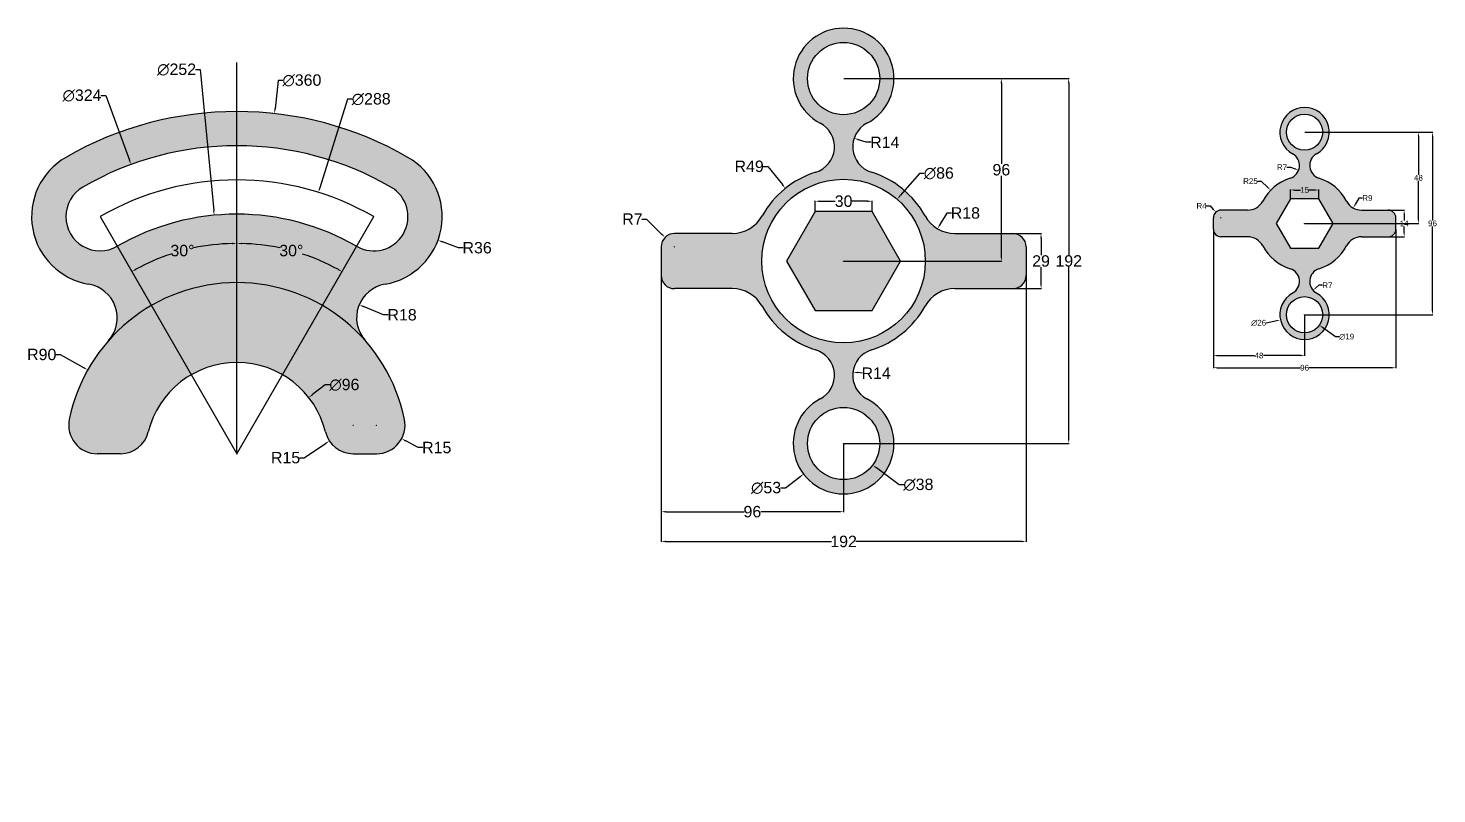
# Model space of a CAD drawing. Header units: inches. Extents: x 97 to 3642, y 3 to 473.
# Drawn here: x 2901 to 3642, y 13 to 415 of the extents above; entities that cross this region are included whole.
import ezdxf

# ---------------------------------------------------------------- set-up
doc = ezdxf.new("R2010")
doc.units = ezdxf.units.IN
doc.header["$MEASUREMENT"] = 0
doc.styles.get("Standard").update_dxf_attribs({"font": 'arial.ttf'})
doc.dimstyles.new('Copy of Standard', dxfattribs={"dimtxt": 6, "dimasz": 2.5, "dimexe": 0.18, "dimexo": 0.0625, "dimgap": 0.09, "dimtad": 0, "dimtih": 1, "dimtoh": 1, "dimdec": 0, "dimzin": 0, "dimdsep": 46, "dimtxsty": 'Standard', "dimcen": 0.09, "dimadec": 0, "dimazin": 0, "dimtfac": 1, "dimtdec": 0, "dimtofl": 0, "dimtmove": 0, "dimatfit": 3, "dimfxl": 1, "dimtolj": 1, "dimtzin": 0, "dimarcsym": 0})
doc.dimstyles.get("Standard").update_dxf_attribs({"dimtxt": 3, "dimasz": 2, "dimexe": 0.18, "dimexo": 0.0625, "dimgap": 0.09, "dimtad": 0, "dimtih": 1, "dimtoh": 1, "dimdec": 0, "dimzin": 0, "dimdsep": 46, "dimtxsty": 'Standard', "dimcen": 0.09, "dimadec": 0, "dimazin": 0, "dimtfac": 1, "dimtdec": 0, "dimtofl": 0, "dimtmove": 0, "dimatfit": 3, "dimfxl": 1, "dimtolj": 1, "dimtzin": 0, "dimarcsym": 0})

# ---------------------------------------------------------------- blocks, each defined once
blk = doc.blocks.new('*D92')
at = {"color": 0, "lineweight": -2, "transparency": 16777216}
for start, end in [(78.18155, 88.70488), (61.29512, 71.77033)]:
    blk.add_arc((3010.37, 191.48), 110.6, start, end, dxfattribs=at)
at = {"color": 0, "transparency": 16777216}
for points in [[(3012.87, 301.64), (3012.88, 302.47), (3010.37, 302.08)], [(3063.7, 288.85), (3063.29, 288.13), (3065.67, 287.26)]]:
    blk.add_solid(points, dxfattribs=at)
at = {"layer": 'Defpoints', "color": 0, "transparency": 16777216}
for p in [(3010.37, 397.23), (3082.37, 316.19), (3048.2, 295.41), (3010.37, 191.48), (3010.37, 191.48)]:
    blk.add_point(p, dxfattribs=at)
at = {"color": 0, "transparency": 16777216, "insert": (3039, 298.31), "char_height": 6, "attachment_point": 5}
blk.add_mtext('\\A1;30°', dxfattribs=at)
blk = doc.blocks.new('*D93')
at = {"color": 0, "lineweight": -2, "transparency": 16777216}
for start, end in [(108.22967, 118.70488), (91.29512, 101.81845)]:
    blk.add_arc((3010.37, 191.48), 110.6, start, end, dxfattribs=at)
at = {"color": 0, "transparency": 16777216}
for points in [[(3007.87, 302.47), (3007.88, 301.64), (3010.37, 302.08)], [(2957.45, 288.13), (2957.05, 288.85), (2955.07, 287.26)]]:
    blk.add_solid(points, dxfattribs=at)
at = {"layer": 'Defpoints', "color": 0, "transparency": 16777216}
for p in [(3010.37, 397.23), (2938.37, 316.19), (2991.17, 300.4), (3010.37, 191.48), (3010.37, 191.48)]:
    blk.add_point(p, dxfattribs=at)
at = {"color": 0, "transparency": 16777216, "insert": (2981.75, 298.31), "char_height": 6, "attachment_point": 5}
blk.add_mtext('\\A1;30°', dxfattribs=at)
blk = doc.blocks.new('*D94')
at = {"color": 0, "lineweight": -2, "transparency": 16777216}
for p, q in [((3032.1, 387.85), (3030.45, 372.87)), ((3034.6, 387.85), (3032.1, 387.85)), ((3010.28, 191.48), (3010.46, 191.48)), ((3010.37, 191.39), (3010.37, 191.57))]:
    blk.add_line(p, q, dxfattribs=at)
at = {"color": 0, "transparency": 16777216}
blk.add_solid([(3030.03, 372.92), (3030.86, 372.83), (3030.17, 370.39)], dxfattribs=at)
at = {"layer": 'Defpoints', "color": 0, "transparency": 16777216}
for p in [(3030.17, 370.39), (2990.57, 12.57)]:
    blk.add_point(p, dxfattribs=at)
at = {"color": 0, "transparency": 16777216, "insert": (3044.58, 387.85), "char_height": 6, "attachment_point": 5}
blk.add_mtext('\\A1;∅360', dxfattribs=at)
blk = doc.blocks.new('*D95')
at = {"color": 0, "lineweight": -2, "transparency": 16777216}
for p, q in [((3068.55, 377.98), (3054, 331.33)), ((3071.05, 377.98), (3068.55, 377.98)), ((3010.28, 191.48), (3010.46, 191.48)), ((3010.37, 191.39), (3010.37, 191.57))]:
    blk.add_line(p, q, dxfattribs=at)
at = {"color": 0, "transparency": 16777216}
blk.add_solid([(3053.6, 331.46), (3054.39, 331.21), (3053.25, 328.95)], dxfattribs=at)
at = {"layer": 'Defpoints', "color": 0, "transparency": 16777216}
for p in [(3053.25, 328.95), (2967.49, 54.01)]:
    blk.add_point(p, dxfattribs=at)
at = {"color": 0, "transparency": 16777216, "insert": (3081.04, 377.98), "char_height": 6, "attachment_point": 5}
blk.add_mtext('\\A1;∅288', dxfattribs=at)
blk = doc.blocks.new('*D96')
at = {"color": 0, "lineweight": -2, "transparency": 16777216}
for p, q in [((2988.6, 393.54), (2991.1, 393.54)), ((2991.1, 393.54), (2998.17, 319.4)), ((3010.28, 191.48), (3010.46, 191.48)), ((3010.37, 191.39), (3010.37, 191.57))]:
    blk.add_line(p, q, dxfattribs=at)
at = {"color": 0, "transparency": 16777216}
blk.add_solid([(2998.59, 319.44), (2997.76, 319.36), (2998.41, 316.91)], dxfattribs=at)
at = {"layer": 'Defpoints', "color": 0, "transparency": 16777216}
for p in [(2998.41, 316.91), (3022.33, 66.05)]:
    blk.add_point(p, dxfattribs=at)
at = {"color": 0, "transparency": 16777216, "insert": (2978.65, 393.54), "char_height": 6, "attachment_point": 5}
blk.add_mtext('\\A1;∅252', dxfattribs=at)
blk = doc.blocks.new('*D97')
at = {"color": 0, "lineweight": -2, "transparency": 16777216}
for p, q in [((2938.87, 379.88), (2941.37, 379.88)), ((2941.37, 379.88), (2953.8, 345.94)), ((3010.28, 191.48), (3010.46, 191.48)), ((3010.37, 191.39), (3010.37, 191.57))]:
    blk.add_line(p, q, dxfattribs=at)
at = {"color": 0, "transparency": 16777216}
blk.add_solid([(2954.19, 346.09), (2953.41, 345.8), (2954.66, 343.6)], dxfattribs=at)
at = {"layer": 'Defpoints', "color": 0, "transparency": 16777216}
for p in [(2954.66, 343.6), (3066.08, 39.36)]:
    blk.add_point(p, dxfattribs=at)
at = {"color": 0, "transparency": 16777216, "insert": (2928.9, 379.88), "char_height": 6, "attachment_point": 5}
blk.add_mtext('\\A1;∅324', dxfattribs=at)
blk = doc.blocks.new('*D98')
at = {"color": 0, "lineweight": -2, "transparency": 16777216}
for p, q in [((3056.78, 227.71), (3050.18, 222.55)), ((3059.28, 227.71), (3056.78, 227.71)), ((3010.28, 191.48), (3010.46, 191.48)), ((3010.37, 191.39), (3010.37, 191.57))]:
    blk.add_line(p, q, dxfattribs=at)
at = {"color": 0, "transparency": 16777216}
blk.add_solid([(3049.92, 222.88), (3050.43, 222.23), (3048.21, 221.02)], dxfattribs=at)
at = {"layer": 'Defpoints', "color": 0, "transparency": 16777216}
for p in [(3048.21, 221.02), (2972.54, 161.94)]:
    blk.add_point(p, dxfattribs=at)
at = {"color": 0, "transparency": 16777216, "insert": (3066.93, 227.71), "char_height": 6, "attachment_point": 5}
blk.add_mtext('\\A1;∅96', dxfattribs=at)
blk = doc.blocks.new('*D99')
at = {"color": 0, "lineweight": -2, "transparency": 16777216}
for p, q in [((3082.28, 316.19), (3082.46, 316.19)), ((3082.37, 316.1), (3082.37, 316.28)), ((3127.01, 299.81), (3118.52, 302.93)), ((3129.51, 299.81), (3127.01, 299.81))]:
    blk.add_line(p, q, dxfattribs=at)
at = {"color": 0, "transparency": 16777216}
blk.add_solid([(3118.66, 303.32), (3118.37, 302.54), (3116.17, 303.79)], dxfattribs=at)
at = {"layer": 'Defpoints', "color": 0, "transparency": 16777216}
for p in [(3082.37, 316.19), (3116.17, 303.79)]:
    blk.add_point(p, dxfattribs=at)
at = {"color": 0, "transparency": 16777216, "insert": (3136.77, 299.81), "char_height": 6, "attachment_point": 5}
blk.add_mtext('\\A1;R36', dxfattribs=at)
blk = doc.blocks.new('*D100')
at = {"color": 0, "lineweight": -2, "transparency": 16777216}
for p, q in [((3087.53, 264.52), (3077.03, 268.86)), ((3090.03, 264.52), (3087.53, 264.52))]:
    blk.add_line(p, q, dxfattribs=at)
at = {"color": 0, "transparency": 16777216}
blk.add_solid([(3077.19, 269.25), (3076.87, 268.48), (3074.72, 269.82)], dxfattribs=at)
at = {"layer": 'Defpoints', "color": 0, "transparency": 16777216}
for p in [(3074.72, 269.82), (3091.35, 262.94)]:
    blk.add_point(p, dxfattribs=at)
at = {"color": 0, "transparency": 16777216, "insert": (3097.29, 264.52), "char_height": 6, "attachment_point": 5}
blk.add_mtext('\\A1;R18', dxfattribs=at)
blk = doc.blocks.new('*D101')
at = {"color": 0, "lineweight": -2, "transparency": 16777216}
for p, q in [((3083.77, 206.48), (3083.95, 206.48)), ((3083.86, 206.39), (3083.86, 206.57)), ((3105.75, 194.69), (3099.27, 198.18)), ((3108.25, 194.69), (3105.75, 194.69))]:
    blk.add_line(p, q, dxfattribs=at)
at = {"color": 0, "transparency": 16777216}
blk.add_solid([(3099.46, 198.55), (3099.07, 197.82), (3097.06, 199.37)], dxfattribs=at)
at = {"layer": 'Defpoints', "color": 0, "transparency": 16777216}
for p in [(3083.86, 206.48), (3097.06, 199.37)]:
    blk.add_point(p, dxfattribs=at)
at = {"color": 0, "transparency": 16777216, "insert": (3115.53, 194.69), "char_height": 6, "attachment_point": 5}
blk.add_mtext('\\A1;R15', dxfattribs=at)
blk = doc.blocks.new('*D102')
at = {"color": 0, "lineweight": -2, "transparency": 16777216}
for p, q in [((3071.47, 206.48), (3071.65, 206.48)), ((3071.56, 206.39), (3071.56, 206.57)), ((3045.77, 189.38), (3056.97, 196.81)), ((3043.27, 189.38), (3045.77, 189.38))]:
    blk.add_line(p, q, dxfattribs=at)
at = {"color": 0, "transparency": 16777216}
blk.add_solid([(3056.74, 197.16), (3057.2, 196.46), (3059.06, 198.19)], dxfattribs=at)
at = {"layer": 'Defpoints', "color": 0, "transparency": 16777216}
for p in [(3071.56, 206.48), (3059.06, 198.19)]:
    blk.add_point(p, dxfattribs=at)
at = {"color": 0, "transparency": 16777216, "insert": (3035.99, 189.38), "char_height": 6, "attachment_point": 5}
blk.add_mtext('\\A1;R15', dxfattribs=at)
blk = doc.blocks.new('*D103')
at = {"color": 0, "lineweight": -2, "transparency": 16777216}
for p, q in [((2914.95, 243.65), (2917.45, 243.65)), ((2917.45, 243.65), (2929.71, 236.76)), ((3010.28, 191.48), (3010.46, 191.48)), ((3010.37, 191.39), (3010.37, 191.57))]:
    blk.add_line(p, q, dxfattribs=at)
at = {"color": 0, "transparency": 16777216}
blk.add_solid([(2929.92, 237.13), (2929.51, 236.4), (2931.89, 235.54)], dxfattribs=at)
at = {"layer": 'Defpoints', "color": 0, "transparency": 16777216}
for p in [(2931.89, 235.54), (3010.37, 191.48)]:
    blk.add_point(p, dxfattribs=at)
at = {"color": 0, "transparency": 16777216, "insert": (2907.7, 243.65), "char_height": 6, "attachment_point": 5}
blk.add_mtext('\\A1;R90', dxfattribs=at)
blk = doc.blocks.new('*D104')
at = {"color": 0, "lineweight": -2, "transparency": 16777216}
for p, q in [((3383.88, 318.09), (3380.27, 311.99)), ((3386.38, 318.09), (3383.88, 318.09))]:
    blk.add_line(p, q, dxfattribs=at)
at = {"color": 0, "transparency": 16777216}
blk.add_solid([(3379.91, 312.2), (3380.63, 311.78), (3379, 309.84)], dxfattribs=at)
at = {"layer": 'Defpoints', "color": 0, "transparency": 16777216}
for p in [(3388.17, 325.33), (3379, 309.84)]:
    blk.add_point(p, dxfattribs=at)
at = {"color": 0, "transparency": 16777216, "insert": (3393.65, 318.09), "char_height": 6, "attachment_point": 5}
blk.add_mtext('\\A1;R18', dxfattribs=at)
blk = doc.blocks.new('*D106')
at = {"color": 0, "lineweight": -2, "transparency": 16777216}
for p, q in [((3341.52, 355.29), (3337.49, 356.65)), ((3344.02, 355.29), (3341.52, 355.29))]:
    blk.add_line(p, q, dxfattribs=at)
at = {"color": 0, "transparency": 16777216}
blk.add_solid([(3337.62, 357.05), (3337.36, 356.26), (3335.12, 357.45)], dxfattribs=at)
at = {"layer": 'Defpoints', "color": 0, "transparency": 16777216}
for p in [(3335.12, 357.45), (3348.38, 352.96)]:
    blk.add_point(p, dxfattribs=at)
at = {"color": 0, "transparency": 16777216, "insert": (3351.27, 355.29), "char_height": 6, "attachment_point": 5}
blk.add_mtext('\\A1;R14', dxfattribs=at)
blk = doc.blocks.new('*D107')
at = {"color": 0, "lineweight": -2, "transparency": 16777216}
for p, q in [((3287.16, 342.62), (3289.66, 342.62)), ((3289.66, 342.62), (3297.36, 333.01)), ((3329.49, 292.83), (3329.67, 292.83)), ((3329.58, 292.74), (3329.58, 292.92))]:
    blk.add_line(p, q, dxfattribs=at)
at = {"color": 0, "transparency": 16777216}
blk.add_solid([(3297.69, 333.27), (3297.04, 332.75), (3298.93, 331.06)], dxfattribs=at)
at = {"layer": 'Defpoints', "color": 0, "transparency": 16777216}
for p in [(3298.93, 331.06), (3329.58, 292.83)]:
    blk.add_point(p, dxfattribs=at)
at = {"color": 0, "transparency": 16777216, "insert": (3279.89, 342.62), "char_height": 6, "attachment_point": 5}
blk.add_mtext('\\A1;R49', dxfattribs=at)
blk = doc.blocks.new('*D108')
at = {"color": 0, "lineweight": -2, "transparency": 16777216}
for p, q in [((3223.42, 314.92), (3225.92, 314.92)), ((3225.92, 314.92), (3233.85, 307.03)), ((3240.49, 300.33), (3240.67, 300.33)), ((3240.58, 300.24), (3240.58, 300.42))]:
    blk.add_line(p, q, dxfattribs=at)
at = {"color": 0, "transparency": 16777216}
blk.add_solid([(3234.14, 307.33), (3233.55, 306.73), (3235.62, 305.27)], dxfattribs=at)
at = {"layer": 'Defpoints', "color": 0, "transparency": 16777216}
for p in [(3235.62, 305.27), (3240.58, 300.33)]:
    blk.add_point(p, dxfattribs=at)
at = {"color": 0, "transparency": 16777216, "insert": (3218.49, 314.92), "char_height": 6, "attachment_point": 5}
blk.add_mtext('\\A1;R7', dxfattribs=at)
blk = doc.blocks.new('*D109')
at = {"color": 0, "lineweight": -2, "transparency": 16777216}
blk.add_line((3339.45, 233.84), (3336.97, 234.16), dxfattribs=at)
at = {"color": 0, "transparency": 16777216}
blk.add_solid([(3337.03, 234.57), (3336.92, 233.74), (3334.49, 234.47)], dxfattribs=at)
at = {"layer": 'Defpoints', "color": 0, "transparency": 16777216}
for p in [(3334.49, 234.47), (3348.38, 232.7)]:
    blk.add_point(p, dxfattribs=at)
at = {"color": 0, "transparency": 16777216, "insert": (3346.7, 233.84), "char_height": 6, "attachment_point": 5}
blk.add_mtext('\\A1;R14', dxfattribs=at)
blk = doc.blocks.new('*D110')
at = {"color": 0, "lineweight": -2, "transparency": 16777216}
for p, q in [((3369.52, 338.96), (3359.36, 327.23)), ((3372.02, 338.96), (3369.52, 338.96)), ((3329.49, 292.83), (3329.67, 292.83)), ((3329.58, 292.74), (3329.58, 292.92))]:
    blk.add_line(p, q, dxfattribs=at)
at = {"color": 0, "transparency": 16777216}
blk.add_solid([(3359.05, 327.5), (3359.68, 326.95), (3357.73, 325.34)], dxfattribs=at)
at = {"layer": 'Defpoints', "color": 0, "transparency": 16777216}
for p in [(3357.73, 325.34), (3301.43, 260.32)]:
    blk.add_point(p, dxfattribs=at)
at = {"color": 0, "transparency": 16777216, "insert": (3379.67, 338.96), "char_height": 6, "attachment_point": 5}
blk.add_mtext('\\A1;∅86', dxfattribs=at)
blk = doc.blocks.new('*D111')
at = {"color": 0, "lineweight": -2, "transparency": 16777216}
for p, q in [((3329.49, 196.83), (3329.67, 196.83)), ((3329.58, 196.74), (3329.58, 196.92)), ((3358.76, 175.17), (3346.84, 184.02)), ((3361.26, 175.17), (3358.76, 175.17))]:
    blk.add_line(p, q, dxfattribs=at)
at = {"color": 0, "transparency": 16777216}
blk.add_solid([(3347.09, 184.35), (3346.6, 183.68), (3344.84, 185.51)], dxfattribs=at)
at = {"layer": 'Defpoints', "color": 0, "transparency": 16777216}
for p in [(3314.32, 208.15), (3344.84, 185.51)]:
    blk.add_point(p, dxfattribs=at)
at = {"color": 0, "transparency": 16777216, "insert": (3368.92, 175.17), "char_height": 6, "attachment_point": 5}
blk.add_mtext('\\A1;∅38', dxfattribs=at)
blk = doc.blocks.new('*D112')
at = {"color": 0, "lineweight": -2, "transparency": 16777216}
for p, q in [((3329.49, 196.83), (3329.67, 196.83)), ((3329.58, 196.74), (3329.58, 196.92)), ((3298.95, 173.48), (3306.52, 179.25)), ((3296.45, 173.48), (3298.95, 173.48))]:
    blk.add_line(p, q, dxfattribs=at)
at = {"color": 0, "transparency": 16777216}
blk.add_solid([(3306.26, 179.58), (3306.77, 178.92), (3308.5, 180.76)], dxfattribs=at)
at = {"layer": 'Defpoints', "color": 0, "transparency": 16777216}
for p in [(3350.65, 212.9), (3308.5, 180.76)]:
    blk.add_point(p, dxfattribs=at)
at = {"color": 0, "transparency": 16777216, "insert": (3288.8, 173.48), "char_height": 6, "attachment_point": 5}
blk.add_mtext('\\A1;∅53', dxfattribs=at)
blk = doc.blocks.new('*D113')
at = {"color": 0, "lineweight": -2, "transparency": 16777216}
for p, q in [((3329.64, 388.83), (3448.2, 388.83)), ((3448.02, 386.33), (3448.02, 296.03)), ((3448.02, 199.42), (3448.02, 289.72)), ((3329.64, 196.92), (3448.2, 196.92))]:
    blk.add_line(p, q, dxfattribs=at)
at = {"color": 0, "transparency": 16777216}
for points in [[(3447.6, 386.33), (3448.43, 386.33), (3448.02, 388.83)], [(3447.6, 199.42), (3448.43, 199.42), (3448.02, 196.92)]]:
    blk.add_solid(points, dxfattribs=at)
at = {"layer": 'Defpoints', "color": 0, "transparency": 16777216}
for p in [(3329.58, 388.83), (3329.58, 196.92), (3448.02, 196.92)]:
    blk.add_point(p, dxfattribs=at)
at = {"color": 0, "transparency": 16777216, "insert": (3448.02, 292.87), "char_height": 6, "attachment_point": 5}
blk.add_mtext('\\A1;192', dxfattribs=at)
blk = doc.blocks.new('*D114')
at = {"color": 0, "lineweight": -2, "transparency": 16777216}
for p, q in [((3329.64, 388.83), (3412.76, 388.83)), ((3412.58, 386.33), (3412.58, 343.98)), ((3412.58, 295.33), (3412.58, 337.68)), ((3329.64, 292.83), (3412.76, 292.83))]:
    blk.add_line(p, q, dxfattribs=at)
at = {"color": 0, "transparency": 16777216}
for points in [[(3412.16, 386.33), (3413, 386.33), (3412.58, 388.83)], [(3412.16, 295.33), (3413, 295.33), (3412.58, 292.83)]]:
    blk.add_solid(points, dxfattribs=at)
at = {"layer": 'Defpoints', "color": 0, "transparency": 16777216}
for p in [(3329.58, 388.83), (3329.58, 292.83), (3412.58, 292.83)]:
    blk.add_point(p, dxfattribs=at)
at = {"color": 0, "transparency": 16777216, "insert": (3412.58, 340.83), "char_height": 6, "attachment_point": 5}
blk.add_mtext('\\A1;96', dxfattribs=at)
blk = doc.blocks.new('*D115')
at = {"color": 0, "lineweight": -2, "transparency": 16777216}
for p, q in [((3418.64, 307.33), (3433.64, 307.33)), ((3433.46, 304.83), (3433.46, 295.98)), ((3433.46, 280.83), (3433.46, 289.68)), ((3418.64, 278.33), (3433.64, 278.33))]:
    blk.add_line(p, q, dxfattribs=at)
at = {"color": 0, "transparency": 16777216}
for points in [[(3433.04, 304.83), (3433.87, 304.83), (3433.46, 307.33)], [(3433.04, 280.83), (3433.87, 280.83), (3433.46, 278.33)]]:
    blk.add_solid(points, dxfattribs=at)
at = {"layer": 'Defpoints', "color": 0, "transparency": 16777216}
for p in [(3418.58, 307.33), (3418.58, 278.33), (3433.46, 278.33)]:
    blk.add_point(p, dxfattribs=at)
at = {"color": 0, "transparency": 16777216, "insert": (3433.46, 292.83), "char_height": 6, "attachment_point": 5}
blk.add_mtext('\\A1;29', dxfattribs=at)
blk = doc.blocks.new('*D116')
at = {"color": 0, "lineweight": -2, "transparency": 16777216}
for p, q in [((3314.58, 318.87), (3314.58, 324.47)), ((3317.08, 324.29), (3325.2, 324.29)), ((3342.08, 324.29), (3333.95, 324.29)), ((3344.58, 318.87), (3344.58, 324.47))]:
    blk.add_line(p, q, dxfattribs=at)
at = {"color": 0, "transparency": 16777216}
for points in [[(3317.08, 324.71), (3317.08, 323.88), (3314.58, 324.29)], [(3342.08, 324.71), (3342.08, 323.88), (3344.58, 324.29)]]:
    blk.add_solid(points, dxfattribs=at)
at = {"layer": 'Defpoints', "color": 0, "transparency": 16777216}
for p in [(3314.58, 318.81), (3344.58, 324.29), (3344.58, 318.81)]:
    blk.add_point(p, dxfattribs=at)
at = {"color": 0, "transparency": 16777216, "insert": (3329.58, 324.29), "char_height": 6, "attachment_point": 5}
blk.add_mtext('\\A1;30', dxfattribs=at)
blk = doc.blocks.new('*D117')
at = {"color": 0, "lineweight": -2, "transparency": 16777216}
for p, q in [((3233.58, 285.27), (3233.58, 145.13)), ((3425.58, 285.27), (3425.58, 145.13)), ((3236.08, 145.31), (3323.17, 145.31)), ((3423.08, 145.31), (3335.98, 145.31))]:
    blk.add_line(p, q, dxfattribs=at)
at = {"color": 0, "transparency": 16777216}
for points in [[(3236.08, 145.73), (3236.08, 144.89), (3233.58, 145.31)], [(3423.08, 145.73), (3423.08, 144.89), (3425.58, 145.31)]]:
    blk.add_solid(points, dxfattribs=at)
at = {"layer": 'Defpoints', "color": 0, "transparency": 16777216}
for p in [(3233.58, 285.33), (3425.58, 285.33), (3425.58, 145.31)]:
    blk.add_point(p, dxfattribs=at)
at = {"color": 0, "transparency": 16777216, "insert": (3329.58, 145.31), "char_height": 6, "attachment_point": 5}
blk.add_mtext('\\A1;192', dxfattribs=at)
blk = doc.blocks.new('*D118')
at = {"color": 0, "lineweight": -2, "transparency": 16777216}
for p, q in [((3233.58, 285.27), (3233.58, 160.78)), ((3329.58, 196.77), (3329.58, 160.78)), ((3236.08, 160.96), (3277.19, 160.96)), ((3327.08, 160.96), (3285.96, 160.96))]:
    blk.add_line(p, q, dxfattribs=at)
at = {"color": 0, "transparency": 16777216}
for points in [[(3236.08, 161.38), (3236.08, 160.54), (3233.58, 160.96)], [(3327.08, 161.38), (3327.08, 160.54), (3329.58, 160.96)]]:
    blk.add_solid(points, dxfattribs=at)
at = {"layer": 'Defpoints', "color": 0, "transparency": 16777216}
for p in [(3233.58, 285.33), (3329.58, 196.83), (3329.58, 160.96)]:
    blk.add_point(p, dxfattribs=at)
at = {"color": 0, "transparency": 16777216, "insert": (3281.58, 160.96), "char_height": 6, "attachment_point": 5}
blk.add_mtext('\\A1;96', dxfattribs=at)
blk = doc.blocks.new('*D119')
at = {"color": 0, "lineweight": -2, "transparency": 16777216}
for p, q in [((3572.19, 360.61), (3632.19, 360.61)), ((3632.01, 358.61), (3632.01, 338.23)), ((3632.01, 314.61), (3632.01, 334.99)), ((3572.19, 312.61), (3632.19, 312.61))]:
    blk.add_line(p, q, dxfattribs=at)
at = {"color": 0, "transparency": 16777216}
for points in [[(3631.68, 358.61), (3632.34, 358.61), (3632.01, 360.61)], [(3631.68, 314.61), (3632.34, 314.61), (3632.01, 312.61)]]:
    blk.add_solid(points, dxfattribs=at)
at = {"layer": 'Defpoints', "color": 0, "transparency": 16777216}
for p in [(3572.13, 360.61), (3572.13, 312.61), (3632.01, 312.61)]:
    blk.add_point(p, dxfattribs=at)
at = {"color": 0, "transparency": 16777216, "insert": (3632.01, 336.61), "char_height": 3, "attachment_point": 5}
blk.add_mtext('\\A1;48', dxfattribs=at)
blk = doc.blocks.new('*D120')
at = {"color": 0, "lineweight": -2, "transparency": 16777216}
for p, q in [((3616.19, 319.61), (3624.68, 319.61)), ((3624.5, 317.61), (3624.5, 314.2)), ((3616.19, 305.61), (3624.68, 305.61)), ((3624.5, 307.61), (3624.5, 311.01))]:
    blk.add_line(p, q, dxfattribs=at)
at = {"color": 0, "transparency": 16777216}
for points in [[(3624.17, 317.61), (3624.83, 317.61), (3624.5, 319.61)], [(3624.17, 307.61), (3624.83, 307.61), (3624.5, 305.61)]]:
    blk.add_solid(points, dxfattribs=at)
at = {"layer": 'Defpoints', "color": 0, "transparency": 16777216}
for p in [(3616.13, 319.61), (3616.13, 305.61), (3624.5, 305.61)]:
    blk.add_point(p, dxfattribs=at)
at = {"color": 0, "transparency": 16777216, "insert": (3624.5, 312.61), "char_height": 3, "attachment_point": 5}
blk.add_mtext('\\A1;14', dxfattribs=at)
blk = doc.blocks.new('*D121')
at = {"color": 0, "lineweight": -2, "transparency": 16777216}
for p, q in [((3572.19, 360.61), (3639.6, 360.61)), ((3639.42, 358.61), (3639.42, 314.23)), ((3639.42, 266.61), (3639.42, 310.99)), ((3572.19, 264.61), (3639.6, 264.61))]:
    blk.add_line(p, q, dxfattribs=at)
at = {"color": 0, "transparency": 16777216}
for points in [[(3639.09, 358.61), (3639.75, 358.61), (3639.42, 360.61)], [(3639.09, 266.61), (3639.75, 266.61), (3639.42, 264.61)]]:
    blk.add_solid(points, dxfattribs=at)
at = {"layer": 'Defpoints', "color": 0, "transparency": 16777216}
for p in [(3572.13, 360.61), (3572.13, 264.61), (3639.42, 264.61)]:
    blk.add_point(p, dxfattribs=at)
at = {"color": 0, "transparency": 16777216, "insert": (3639.42, 312.61), "char_height": 3, "attachment_point": 5}
blk.add_mtext('\\A1;96', dxfattribs=at)
blk = doc.blocks.new('*D122')
at = {"color": 0, "lineweight": -2, "transparency": 16777216}
for p, q in [((3564.63, 325.66), (3564.63, 330.38)), ((3566.63, 330.2), (3570.02, 330.2)), ((3577.63, 330.2), (3574.24, 330.2)), ((3579.63, 325.66), (3579.63, 330.38))]:
    blk.add_line(p, q, dxfattribs=at)
at = {"color": 0, "transparency": 16777216}
for points in [[(3566.63, 330.53), (3566.63, 329.86), (3564.63, 330.2)], [(3577.63, 330.53), (3577.63, 329.86), (3579.63, 330.2)]]:
    blk.add_solid(points, dxfattribs=at)
at = {"layer": 'Defpoints', "color": 0, "transparency": 16777216}
for p in [(3579.63, 330.2), (3564.63, 325.6), (3579.63, 325.6)]:
    blk.add_point(p, dxfattribs=at)
at = {"color": 0, "transparency": 16777216, "insert": (3572.13, 330.2), "char_height": 3, "attachment_point": 5}
blk.add_mtext('\\A1;15', dxfattribs=at)
blk = doc.blocks.new('*D123')
at = {"color": 0, "lineweight": -2, "transparency": 16777216}
for p, q in [((3524.13, 309.54), (3524.13, 236.52)), ((3620.13, 309.54), (3620.13, 236.52)), ((3526.13, 236.7), (3569.89, 236.7)), ((3618.13, 236.7), (3574.37, 236.7))]:
    blk.add_line(p, q, dxfattribs=at)
at = {"color": 0, "transparency": 16777216}
for points in [[(3526.13, 237.03), (3526.13, 236.37), (3524.13, 236.7)], [(3618.13, 237.03), (3618.13, 236.37), (3620.13, 236.7)]]:
    blk.add_solid(points, dxfattribs=at)
at = {"layer": 'Defpoints', "color": 0, "transparency": 16777216}
for p in [(3524.13, 309.61), (3620.13, 309.61), (3620.13, 236.7)]:
    blk.add_point(p, dxfattribs=at)
at = {"color": 0, "transparency": 16777216, "insert": (3572.13, 236.7), "char_height": 3, "attachment_point": 5}
blk.add_mtext('\\A1;96', dxfattribs=at)
blk = doc.blocks.new('*D124')
at = {"color": 0, "lineweight": -2, "transparency": 16777216}
for p, q in [((3524.13, 309.54), (3524.13, 242.91)), ((3572.13, 264.54), (3572.13, 242.91)), ((3526.13, 243.09), (3545.83, 243.09)), ((3570.13, 243.09), (3550.43, 243.09))]:
    blk.add_line(p, q, dxfattribs=at)
at = {"color": 0, "transparency": 16777216}
for points in [[(3526.13, 243.42), (3526.13, 242.75), (3524.13, 243.09)], [(3570.13, 243.42), (3570.13, 242.75), (3572.13, 243.09)]]:
    blk.add_solid(points, dxfattribs=at)
at = {"layer": 'Defpoints', "color": 0, "transparency": 16777216}
for p in [(3524.13, 309.61), (3572.13, 264.61), (3572.13, 243.09)]:
    blk.add_point(p, dxfattribs=at)
at = {"color": 0, "transparency": 16777216, "insert": (3548.13, 243.09), "char_height": 3, "attachment_point": 5}
blk.add_mtext('\\A1;48', dxfattribs=at)
blk = doc.blocks.new('*D126')
at = {"color": 0, "lineweight": -2, "transparency": 16777216}
for p, q in [((3547.31, 334.88), (3549.31, 334.88)), ((3549.31, 334.88), (3552.81, 331.47)), ((3572.04, 312.61), (3572.22, 312.61)), ((3572.13, 312.52), (3572.13, 312.7))]:
    blk.add_line(p, q, dxfattribs=at)
at = {"color": 0, "transparency": 16777216}
blk.add_solid([(3553.04, 331.7), (3552.58, 331.23), (3554.24, 330.07)], dxfattribs=at)
at = {"layer": 'Defpoints', "color": 0, "transparency": 16777216}
for p in [(3554.24, 330.07), (3572.13, 312.61)]:
    blk.add_point(p, dxfattribs=at)
at = {"color": 0, "transparency": 16777216, "insert": (3543.63, 334.88), "char_height": 3, "attachment_point": 5}
blk.add_mtext('\\A1;R25', dxfattribs=at)
blk = doc.blocks.new('*D127')
at = {"color": 0, "lineweight": -2, "transparency": 16777216}
for p, q in [((3600.67, 325.99), (3598.72, 322.5)), ((3602.67, 325.99), (3600.67, 325.99))]:
    blk.add_line(p, q, dxfattribs=at)
at = {"color": 0, "transparency": 16777216}
blk.add_solid([(3598.43, 322.66), (3599.01, 322.33), (3597.74, 320.75)], dxfattribs=at)
at = {"layer": 'Defpoints', "color": 0, "transparency": 16777216}
for p in [(3602.13, 328.61), (3597.74, 320.75)]:
    blk.add_point(p, dxfattribs=at)
at = {"color": 0, "transparency": 16777216, "insert": (3605.18, 325.99), "char_height": 3, "attachment_point": 5}
blk.add_mtext('\\A1;R9', dxfattribs=at)
blk = doc.blocks.new('*D128')
at = {"color": 0, "lineweight": -2, "transparency": 16777216}
for p, q in [((3520.42, 321.84), (3522.42, 321.84)), ((3522.42, 321.84), (3524.08, 320.03)), ((3528.04, 315.61), (3528.22, 315.61)), ((3528.13, 315.52), (3528.13, 315.7))]:
    blk.add_line(p, q, dxfattribs=at)
at = {"color": 0, "transparency": 16777216}
blk.add_solid([(3524.33, 320.26), (3523.83, 319.81), (3525.43, 318.56)], dxfattribs=at)
at = {"layer": 'Defpoints', "color": 0, "transparency": 16777216}
for p in [(3525.43, 318.56), (3528.13, 315.61)]:
    blk.add_point(p, dxfattribs=at)
at = {"color": 0, "transparency": 16777216, "insert": (3517.92, 321.84), "char_height": 3, "attachment_point": 5}
blk.add_mtext('\\A1;R4', dxfattribs=at)
blk = doc.blocks.new('*D129')
at = {"color": 0, "lineweight": -2, "transparency": 16777216}
for p, q in [((3579.6, 280.08), (3578.12, 278.73)), ((3581.6, 280.08), (3579.6, 280.08))]:
    blk.add_line(p, q, dxfattribs=at)
at = {"color": 0, "transparency": 16777216}
blk.add_solid([(3577.9, 278.98), (3578.35, 278.49), (3576.65, 277.38)], dxfattribs=at)
at = {"layer": 'Defpoints', "color": 0, "transparency": 16777216}
for p in [(3581.81, 282.11), (3576.65, 277.38)]:
    blk.add_point(p, dxfattribs=at)
at = {"color": 0, "transparency": 16777216, "insert": (3584.11, 280.08), "char_height": 3, "attachment_point": 5}
blk.add_mtext('\\A1;R7', dxfattribs=at)
blk = doc.blocks.new('*D131')
at = {"color": 0, "lineweight": -2, "transparency": 16777216}
for p, q in [((3562.76, 342.25), (3564.76, 342.25)), ((3564.76, 342.25), (3567.14, 341.37))]:
    blk.add_line(p, q, dxfattribs=at)
at = {"color": 0, "transparency": 16777216}
blk.add_solid([(3567.25, 341.69), (3567.02, 341.06), (3569.01, 340.68)], dxfattribs=at)
at = {"layer": 'Defpoints', "color": 0, "transparency": 16777216}
for p in [(3562.45, 343.11), (3569.01, 340.68)]:
    blk.add_point(p, dxfattribs=at)
at = {"color": 0, "transparency": 16777216, "insert": (3560.25, 342.25), "char_height": 3, "attachment_point": 5}
blk.add_mtext('\\A1;R7', dxfattribs=at)
blk = doc.blocks.new('*D132')
at = {"color": 0, "lineweight": -2, "transparency": 16777216}
for p, q in [((3551.82, 260.3), (3557.46, 261.49)), ((3572.04, 264.61), (3572.22, 264.61)), ((3572.13, 264.52), (3572.13, 264.7))]:
    blk.add_line(p, q, dxfattribs=at)
at = {"color": 0, "transparency": 16777216}
blk.add_solid([(3557.39, 261.82), (3557.53, 261.17), (3559.41, 261.91)], dxfattribs=at)
at = {"layer": 'Defpoints', "color": 0, "transparency": 16777216}
for p in [(3584.85, 267.3), (3559.41, 261.91)]:
    blk.add_point(p, dxfattribs=at)
at = {"color": 0, "transparency": 16777216, "insert": (3547.95, 260.3), "char_height": 3, "attachment_point": 5}
blk.add_mtext('\\A1;∅26', dxfattribs=at)
blk = doc.blocks.new('*D133')
at = {"color": 0, "lineweight": -2, "transparency": 16777216}
for p, q in [((3572.04, 264.61), (3572.22, 264.61)), ((3572.13, 264.52), (3572.13, 264.7)), ((3588.37, 253.02), (3581.49, 257.93)), ((3590.37, 253.02), (3588.37, 253.02))]:
    blk.add_line(p, q, dxfattribs=at)
at = {"color": 0, "transparency": 16777216}
blk.add_solid([(3581.69, 258.2), (3581.3, 257.66), (3579.86, 259.09)], dxfattribs=at)
at = {"layer": 'Defpoints', "color": 0, "transparency": 16777216}
for p in [(3564.4, 270.12), (3579.86, 259.09)]:
    blk.add_point(p, dxfattribs=at)
at = {"color": 0, "transparency": 16777216, "insert": (3594.24, 253.02), "char_height": 3, "attachment_point": 5}
blk.add_mtext('\\A1;∅19', dxfattribs=at)

msp = doc.modelspace()

# ---------------------------------------------------------------- hatches: boundary and pattern name
h = msp.add_hatch(color=256)
h.dxf.hatch_style = 1
h.set_gradient(color1=(19, 103, 52), color2=(241, 235, 31), name='SPHERICAL')
h.paths.add_polyline_path([(3425.58, 300.33, 0.414214), (3418.58, 307.33), (3388.17, 307.33, -0.27255), (3372.43, 316.6, 0.192653), (3344.2, 339.6, -0.668017), (3341.88, 365.36, 4.061863), (3317.28, 365.36, -0.668017), (3314.96, 339.6, 0.192653), (3286.73, 316.6, -0.27255), (3270.99, 307.33), (3240.58, 307.33, 0.414214), (3233.58, 300.33), (3233.58, 285.33, 0.414214), (3240.58, 278.33), (3270.99, 278.33, -0.27255), (3286.73, 269.06, 0.192653), (3314.96, 246.06, -0.668017), (3317.28, 220.3, 4.061863), (3341.88, 220.3, -0.668017), (3344.2, 246.06, 0.192653), (3372.43, 269.06, -0.27255), (3388.17, 278.33), (3418.58, 278.33, 0.414214), (3425.58, 285.33)])
h.paths.add_polyline_path([(3286.58, 292.83, -1), (3372.58, 292.83, -1)], flags=16)
h.paths.add_polyline_path([(3359.58, 292.83), (3344.58, 266.85), (3314.58, 266.85), (3299.58, 292.83), (3314.58, 318.81), (3344.58, 318.81)], flags=0)
h.paths.add_polyline_path([(3348.58, 196.83, -1), (3310.58, 196.83, -1)], flags=16)
h.paths.add_polyline_path([(3310.58, 388.83, -1), (3348.58, 388.83, -1)], flags=16)
h = msp.add_hatch(color=256)
h.dxf.hatch_style = 1
h.set_gradient(color1=(19, 155, 72), color2=(241, 235, 31), name='SPHERICAL')
h.paths.add_polyline_path([(2922.19, 209.48, 0.474498), (2936.89, 191.48), (2949.18, 191.48, 0.34543), (2963.75, 202.91, -0.784465), (3056.99, 202.91, 0.34543), (3071.56, 191.48), (3083.86, 191.48, 0.474498), (3098.55, 209.48, 0.816497)])
h.paths.add_polyline_path([(3100.37, 347.36, 0.267949), (2920.37, 347.36, 0.702999), (2932.39, 280.69, -0.588196), (2942.89, 251.03, -0.451237), (3077.85, 251.03, -0.588196), (3088.36, 280.69, 0.702999)])
h.paths.add_polyline_path([(2947.37, 300.6, -1), (2929.37, 331.77, -0.267949), (3091.37, 331.77, -1), (3073.37, 300.6, 0.267949)], flags=16)
h = msp.add_hatch(color=256)
h.dxf.hatch_style = 1
h.set_gradient(color1=(205, 105, 40), color2=(241, 235, 31), name='INVCYLINDER')
h.paths.add_polyline_path([(3594.19, 324.37, 0.195807), (3579.7, 336.44, -0.658331), (3578.42, 349.23, 3.872983), (3565.84, 349.23, -0.658331), (3564.57, 336.44, 0.195807), (3550.07, 324.37, -0.276984), (3542.13, 319.61), (3528.13, 319.61, 0.414214), (3524.13, 315.61), (3524.13, 309.61, 0.414214), (3528.13, 305.61), (3542.13, 305.61, -0.276984), (3550.07, 300.84, 0.195807), (3564.57, 288.78, -0.658331), (3565.84, 275.98, 3.872983), (3578.42, 275.98, -0.658331), (3579.7, 288.78, 0.195807), (3594.19, 300.84, -0.276984), (3602.13, 305.61), (3616.13, 305.61, 0.414214), (3620.13, 309.61), (3620.13, 315.61, 0.414214), (3616.13, 319.61), (3602.13, 319.61, -0.276984)])
h.paths.add_polyline_path([(3587.13, 312.61), (3579.63, 299.62), (3564.63, 299.62), (3557.13, 312.61), (3564.63, 325.6), (3579.63, 325.6)], flags=16)
h.paths.add_polyline_path([(3562.63, 360.61, -1), (3581.63, 360.61, -1)], flags=16)
h.paths.add_polyline_path([(3581.63, 264.61, -1), (3562.63, 264.61, -1)], flags=16)
h = msp.add_hatch(color=256)
h.dxf.hatch_style = 1
h.set_gradient(color1=(19, 103, 52), color2=(241, 235, 31))
h.paths.add_polyline_path([(3359.58, 292.83), (3344.58, 318.81), (3314.58, 318.81), (3299.58, 292.83), (3314.58, 266.85), (3344.58, 266.85)])

# ---------------------------------------------------------------- linework, layer by layer
for p, q in [((3010.37, 191.48), (3010.37, 397.23)), ((3542.13, 319.61), (3528.13, 319.61)), ((3602.13, 319.61), (3616.13, 319.61)), ((2938.37, 316.19), (3010.37, 191.48)), ((3010.37, 191.48), (3082.37, 316.19)), ((3524.13, 309.61), (3524.13, 315.61)), ((3620.13, 309.61), (3620.13, 315.61)), ((3270.99, 307.33), (3240.58, 307.33)), ((3388.17, 307.33), (3418.58, 307.33)), ((3542.13, 305.61), (3528.13, 305.61)), ((3602.13, 305.61), (3616.13, 305.61)), ((3233.58, 300.33), (3233.58, 285.33)), ((3425.58, 300.33), (3425.58, 285.33)), ((3270.99, 278.33), (3240.58, 278.33)), ((3388.17, 278.33), (3418.58, 278.33)), ((2949.18, 191.48), (2936.89, 191.48)), ((3071.56, 191.48), (3083.86, 191.48))]:
    msp.add_line(p, q)
for points in [[(3314.58, 318.81), (3299.58, 292.83), (3314.58, 266.85), (3344.58, 266.85), (3359.58, 292.83), (3344.58, 318.81)], [(3564.63, 325.6), (3557.13, 312.61), (3564.63, 299.62), (3579.63, 299.62), (3587.13, 312.61), (3579.63, 325.6)]]:
    msp.add_lwpolyline(points, close=True)
for centre, radius in [((3329.58, 388.83), 19), ((3572.13, 360.61), 9.5), ((3329.58, 292.83), 43), ((3572.13, 264.61), 9.5), ((3329.58, 196.83), 19)]:
    msp.add_circle(centre, radius)
for centre, radius, start, end in [((3329.58, 388.83), 26.5, 297.66147, 242.33853), ((3010.37, 191.48), 180, 60, 120), ((3572.13, 360.61), 13, 298.95502, 241.04498), ((3310.78, 352.96), 14, 287.36418, 62.33853), ((3348.38, 352.96), 14, 117.66147, 252.63582), ((3010.37, 191.48), 162, 60, 120), ((3562.45, 343.11), 7, 287.61244, 61.04498), ((3581.81, 343.11), 7, 118.95502, 252.38756), ((2938.37, 316.19), 36, 120, 260.42878), ((3082.37, 316.19), 36, 279.57122, 60), ((3010.37, 191.48), 144, 60, 120), ((3329.58, 292.83), 49, 107.36418, 150.98264), ((3329.58, 292.83), 49, 29.01736, 72.63582), ((3572.13, 312.61), 25, 107.61244, 151.92751), ((3572.13, 312.61), 25, 28.07249, 72.38756), ((2938.37, 316.19), 18, 120, 300), ((3082.37, 316.19), 18, 240, 60), ((3528.13, 315.61), 4, 90, 180), ((3542.13, 328.61), 9, 270, 331.92751), ((3602.13, 328.61), 9, 208.07249, 270), ((3616.13, 315.61), 4, 0, 90), ((3010.37, 191.48), 126, 60, 120), ((3270.99, 325.33), 18, 270, 330.98264), ((3388.17, 325.33), 18, 209.01736, 270), ((3240.58, 300.33), 7, 90, 180), ((3418.58, 300.33), 7, 0, 90), ((3528.13, 309.61), 4, 180, 270), ((3542.13, 296.61), 9, 28.07249, 90), ((3602.13, 296.61), 9, 90, 151.92751), ((3616.13, 309.61), 4, 270, 0), ((3572.13, 312.61), 25, 208.07249, 252.38756), ((3572.13, 312.61), 25, 287.61244, 331.92751), ((3240.58, 285.33), 7, 180, 270), ((3418.58, 285.33), 7, 270, 0), ((3562.45, 282.11), 7, 298.95502, 72.38756), ((3581.81, 282.11), 7, 107.61244, 241.04498), ((3010.37, 191.48), 90, 11.53696, 168.46304), ((2929.39, 262.94), 18, 318.57335, 80.42878), ((3091.35, 262.94), 18, 99.57122, 221.42665), ((3270.99, 260.33), 18, 29.01736, 90), ((3388.17, 260.33), 18, 90, 150.98264), ((3572.13, 264.61), 13, 118.95502, 61.04498), ((3329.58, 292.83), 49, 209.01736, 252.63582), ((3329.58, 292.83), 49, 287.36418, 330.98264), ((3310.78, 232.7), 14, 297.66147, 72.63582), ((3348.38, 232.7), 14, 107.36418, 242.33853), ((3010.37, 191.48), 48, 13.77415, 166.22585), ((3329.58, 196.83), 26.5, 117.66147, 62.33853), ((2936.89, 206.48), 15, 168.46304, 270), ((3083.86, 206.48), 15, 270, 11.53696), ((2949.18, 206.48), 15, 270, 346.22585), ((3071.56, 206.48), 15, 193.77415, 270)]:
    msp.add_arc(centre, radius, start, end)

# ---------------------------------------------------------------- dimensions: what is measured, and where the dimension line sits
for base, line2, picture, middle in [((2991.17, 300.4), ((2938.37, 316.19), (3010.37, 191.48)), '*D93', (2981.75, 298.31)), ((3048.2, 295.41), ((3010.37, 191.48), (3082.37, 316.19)), '*D92', (3039, 298.31))]:
    dim = msp.add_angular_dim_2l(base=base, line1=((3010.37, 191.48), (3010.37, 397.23)), line2=line2, dimstyle='Copy of Standard')
    dim.commit()
    dim.dimension.update_dxf_attribs({"geometry": picture, "text_midpoint": middle})
for p1, p2, dimstyle, picture, middle in [((3022.33, 66.05), (2998.41, 316.91), 'Copy of Standard', '*D96', (2978.65, 393.54)), ((2990.57, 12.57), (3030.17, 370.39), 'Copy of Standard', '*D94', (3044.58, 387.85)), ((3066.08, 39.36), (2954.66, 343.6), 'Copy of Standard', '*D97', (2928.9, 379.88)), ((2967.49, 54.01), (3053.25, 328.95), 'Copy of Standard', '*D95', (3081.04, 377.98)), ((3301.43, 260.32), (3357.73, 325.34), 'Copy of Standard', '*D110', (3379.67, 338.96)), ((3584.85, 267.3), (3559.41, 261.91), 'Standard', '*D132', (3551.82, 260.3)), ((3564.4, 270.12), (3579.86, 259.09), 'Standard', '*D133', (3594.24, 253.02)), ((2972.54, 161.94), (3048.21, 221.02), 'Copy of Standard', '*D98', (3066.93, 227.71)), ((3350.65, 212.9), (3308.5, 180.76), 'Copy of Standard', '*D112', (3288.8, 173.48)), ((3314.32, 208.15), (3344.84, 185.51), 'Copy of Standard', '*D111', (3368.92, 175.17))]:
    dim = msp.add_diameter_dim_2p(p1=p1, p2=p2, dimstyle=dimstyle)
    dim.commit()
    dim.dimension.update_dxf_attribs({"geometry": picture, "text_midpoint": middle, "dimtype": 163})
for base, p1, p2, dimstyle, picture, middle in [((3448.02, 196.92), (3329.58, 388.83), (3329.58, 196.92), 'Copy of Standard', '*D113', (3448.02, 292.87)), ((3412.58, 292.83), (3329.58, 388.83), (3329.58, 292.83), 'Copy of Standard', '*D114', (3412.58, 340.83)), ((3632.01, 312.61), (3572.13, 360.61), (3572.13, 312.61), 'Standard', '*D119', (3632.01, 336.61)), ((3639.42, 264.61), (3572.13, 360.61), (3572.13, 264.61), 'Standard', '*D121', (3639.42, 312.61)), ((3624.5, 305.61), (3616.13, 319.61), (3616.13, 305.61), 'Standard', '*D120', (3624.5, 312.61)), ((3433.46, 278.33), (3418.58, 307.33), (3418.58, 278.33), 'Copy of Standard', '*D115', (3433.46, 292.83))]:
    dim = msp.add_linear_dim(base=base, p1=p1, p2=p2, angle=90, dimstyle=dimstyle)
    dim.commit()
    dim.dimension.update_dxf_attribs({"geometry": picture, "text_midpoint": middle})
for center, mpoint, dimstyle, picture, middle in [((3348.38, 352.96), (3335.12, 357.45), 'Copy of Standard', '*D106', (3351.27, 355.29)), ((3329.58, 292.83), (3298.93, 331.06), 'Copy of Standard', '*D107', (3279.89, 342.62)), ((3562.45, 343.11), (3569.01, 340.68), 'Standard', '*D131', (3560.25, 342.25)), ((3572.13, 312.61), (3554.24, 330.07), 'Standard', '*D126', (3543.63, 334.88)), ((3602.13, 328.61), (3597.74, 320.75), 'Standard', '*D127', (3605.18, 325.99)), ((3240.58, 300.33), (3235.62, 305.27), 'Copy of Standard', '*D108', (3218.49, 314.92)), ((3388.17, 325.33), (3379, 309.84), 'Copy of Standard', '*D104', (3393.65, 318.09)), ((3528.13, 315.61), (3525.43, 318.56), 'Standard', '*D128', (3517.92, 321.84)), ((3082.37, 316.19), (3116.17, 303.79), 'Copy of Standard', '*D99', (3136.77, 299.81)), ((3581.81, 282.11), (3576.65, 277.38), 'Standard', '*D129', (3584.11, 280.08)), ((3091.35, 262.94), (3074.72, 269.82), 'Copy of Standard', '*D100', (3097.29, 264.52)), ((3010.37, 191.48), (2931.89, 235.54), 'Copy of Standard', '*D103', (2907.7, 243.65)), ((3348.38, 232.7), (3334.49, 234.47), 'Copy of Standard', '*D109', (3339.45, 233.84)), ((3071.56, 206.48), (3059.06, 198.19), 'Copy of Standard', '*D102', (3035.99, 189.38)), ((3083.86, 206.48), (3097.06, 199.37), 'Copy of Standard', '*D101', (3115.53, 194.69))]:
    dim = msp.add_radius_dim(center=center, mpoint=mpoint, dimstyle=dimstyle)
    dim.commit()
    dim.dimension.update_dxf_attribs({"geometry": picture, "text_midpoint": middle, "dimtype": 164})
for base, p1, p2, dimstyle, picture, middle in [((3344.58, 324.29), (3314.58, 318.81), (3344.58, 318.81), 'Copy of Standard', '*D116', (3329.58, 324.29)), ((3579.63, 330.2), (3564.63, 325.6), (3579.63, 325.6), 'Standard', '*D122', (3572.13, 330.2)), ((3620.13, 236.7), (3524.13, 309.61), (3620.13, 309.61), 'Standard', '*D123', (3572.13, 236.7)), ((3572.13, 243.09), (3524.13, 309.61), (3572.13, 264.61), 'Standard', '*D124', (3548.13, 243.09)), ((3425.58, 145.31), (3233.58, 285.33), (3425.58, 285.33), 'Copy of Standard', '*D117', (3329.58, 145.31)), ((3329.58, 160.96), (3233.58, 285.33), (3329.58, 196.83), 'Copy of Standard', '*D118', (3281.58, 160.96))]:
    dim = msp.add_linear_dim(base=base, p1=p1, p2=p2, dimstyle=dimstyle)
    dim.commit()
    dim.dimension.update_dxf_attribs({"geometry": picture, "text_midpoint": middle})

doc.saveas('drawing.dxf')
